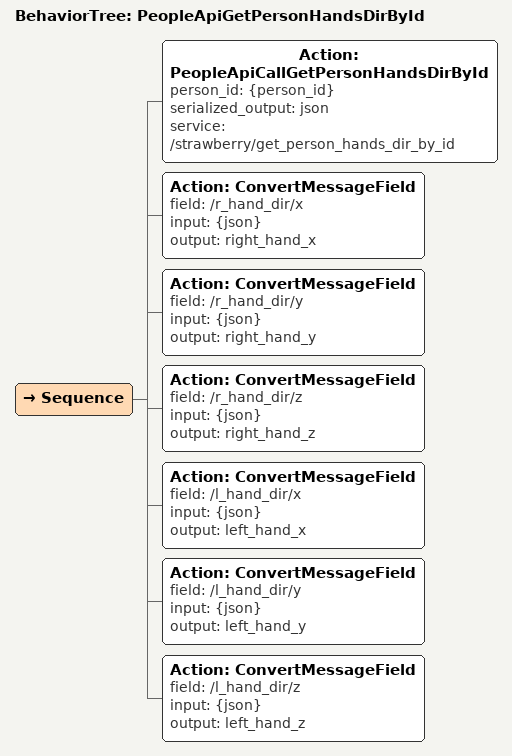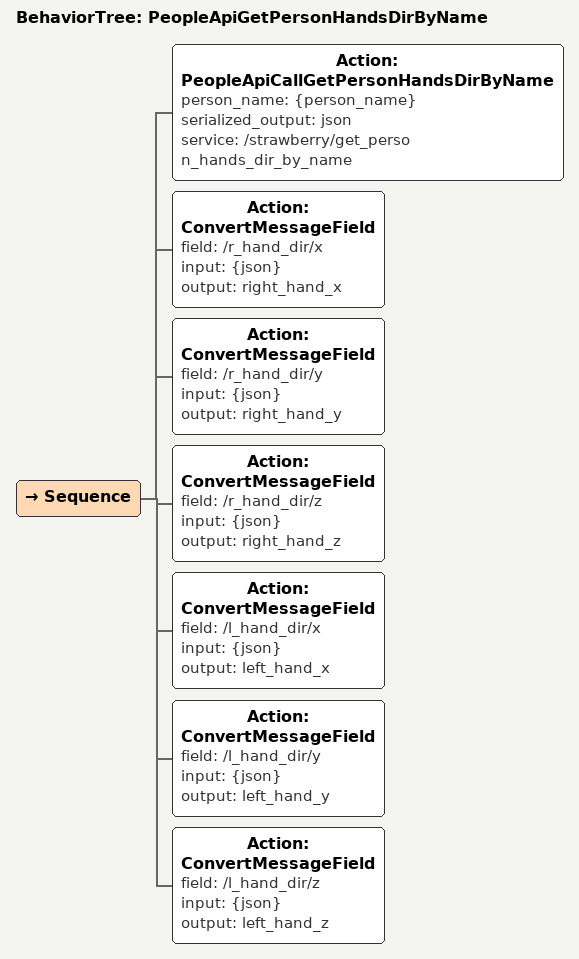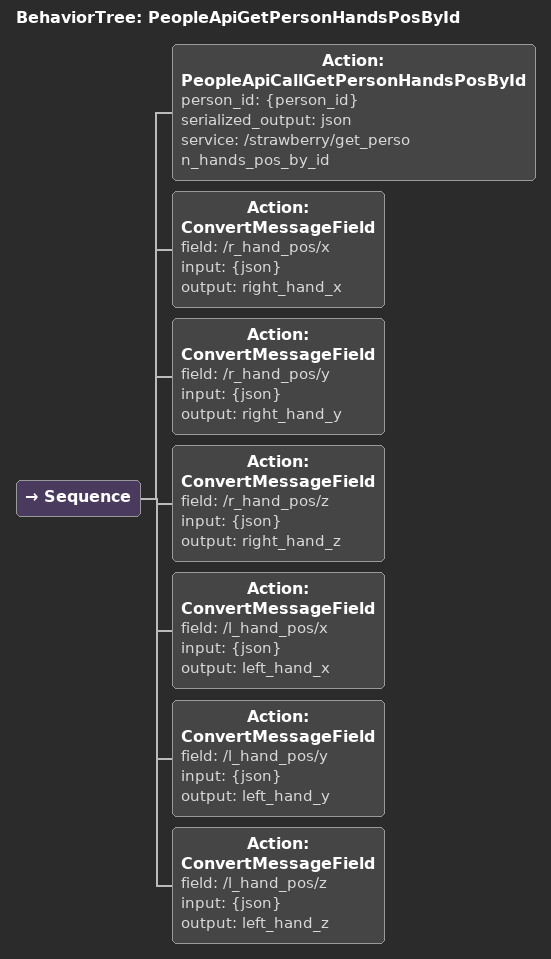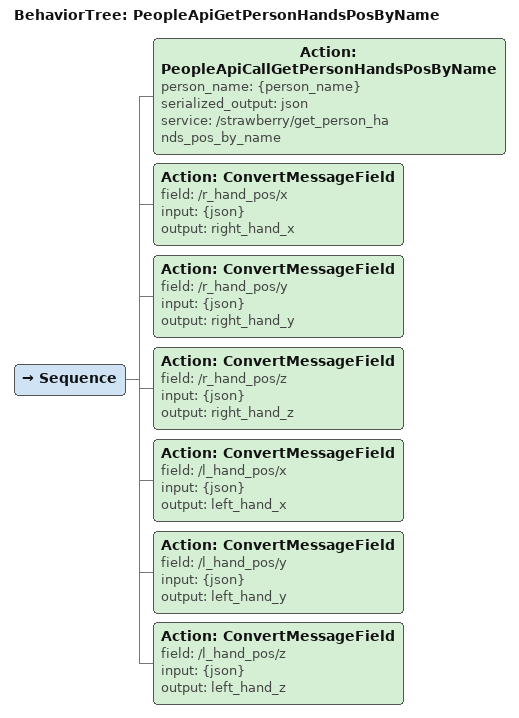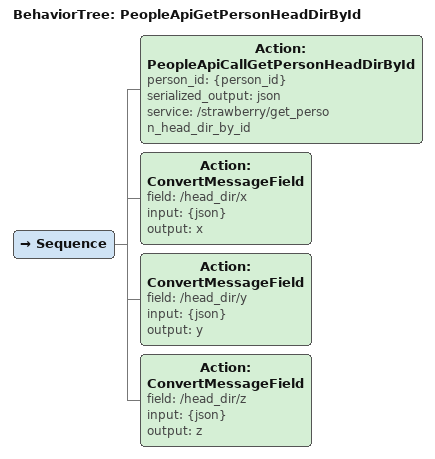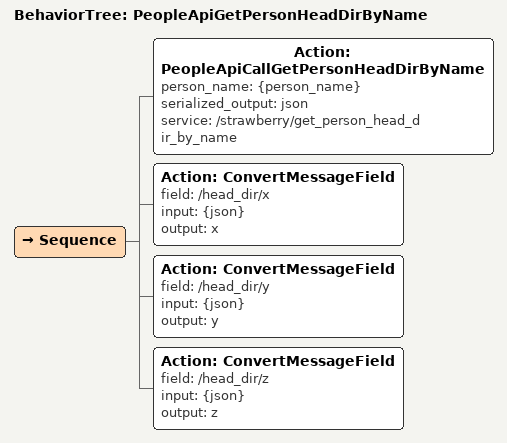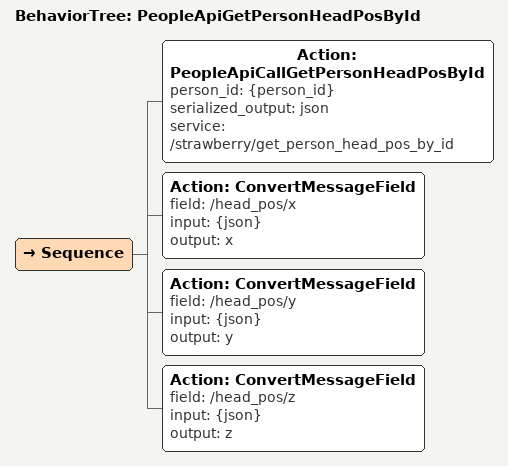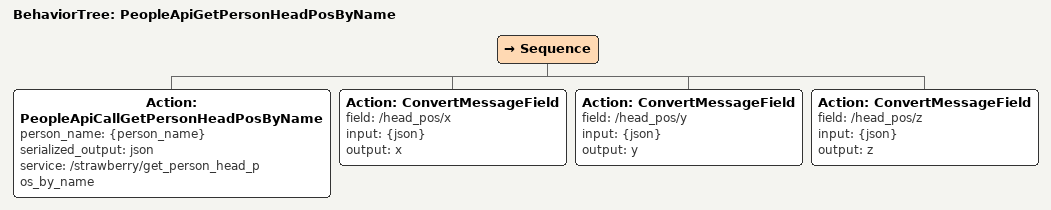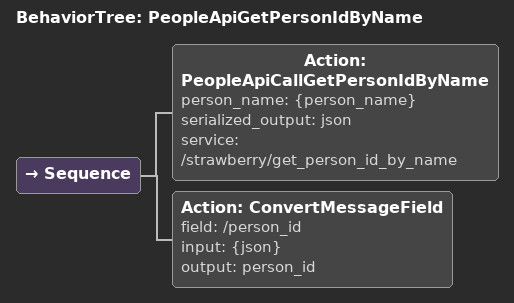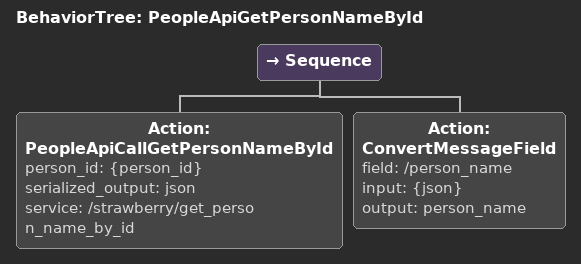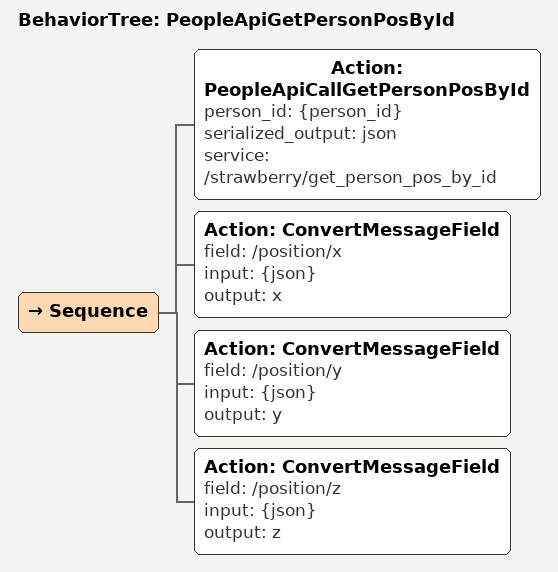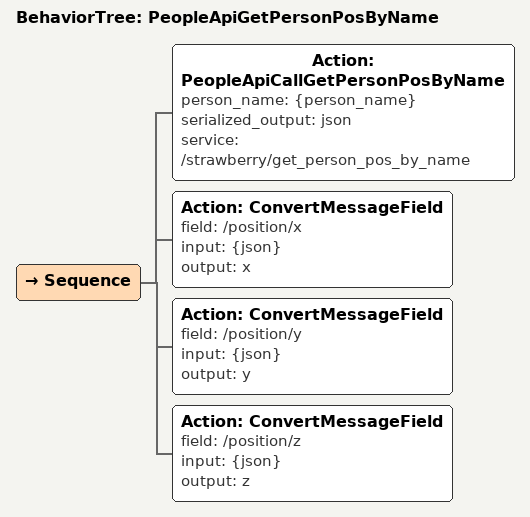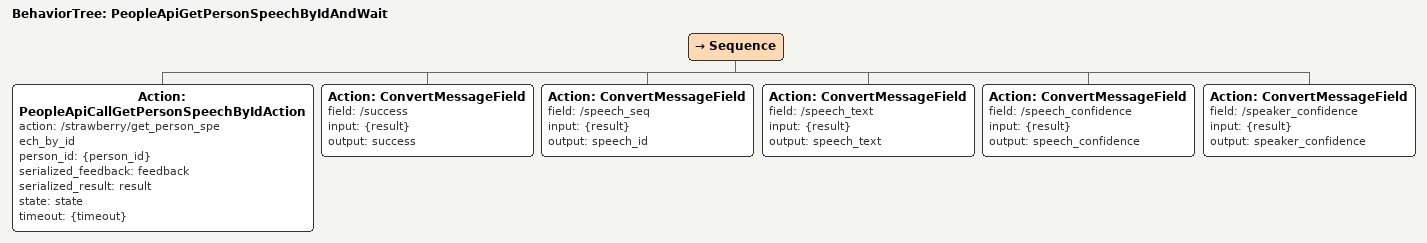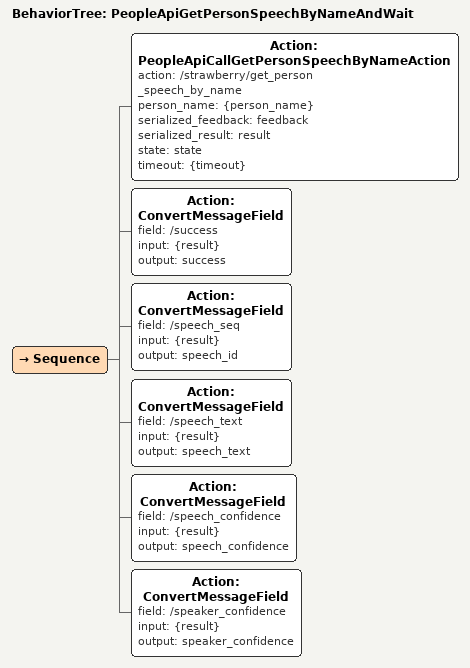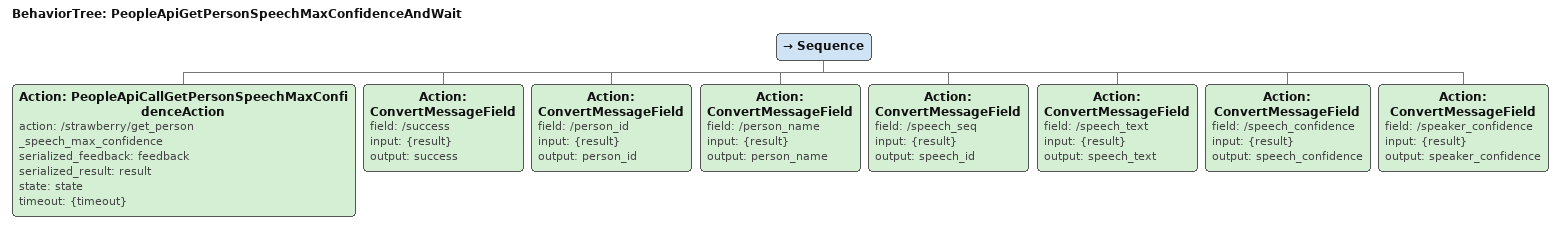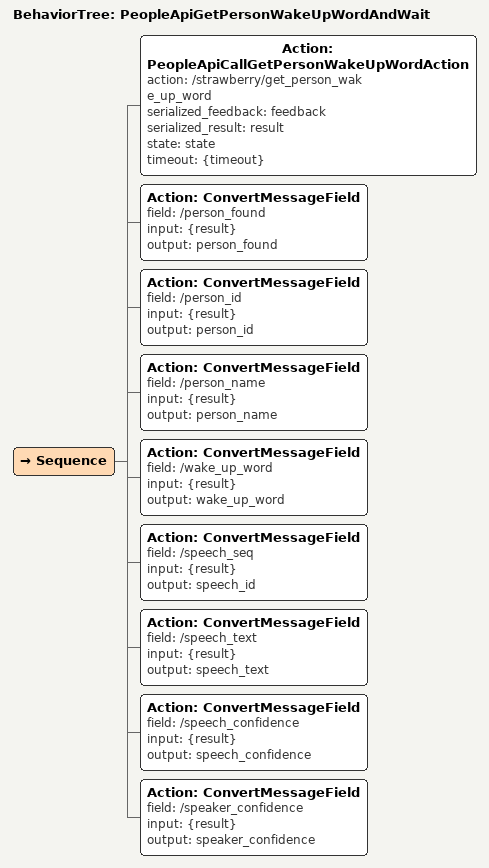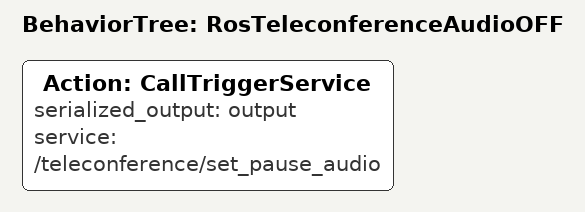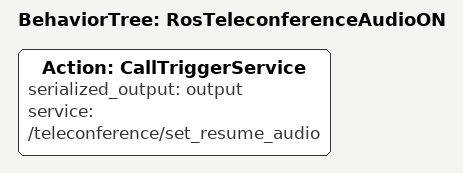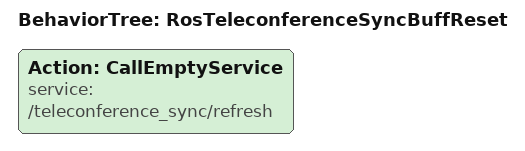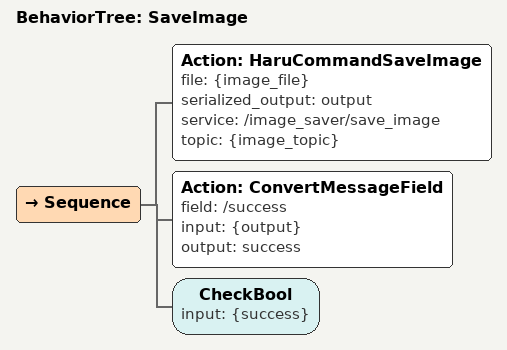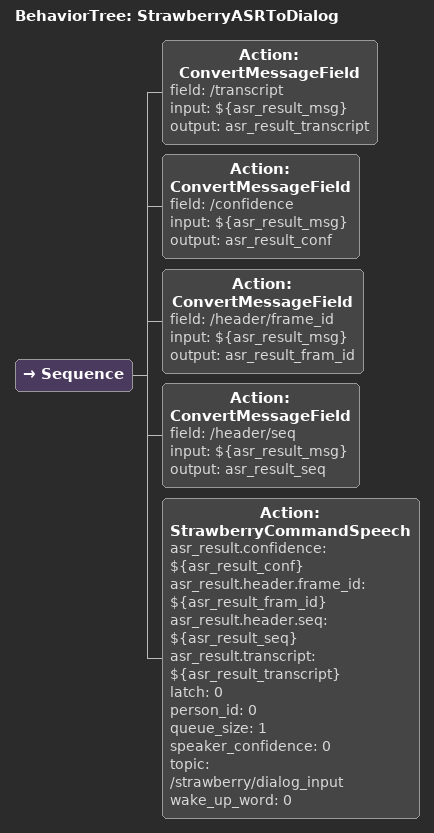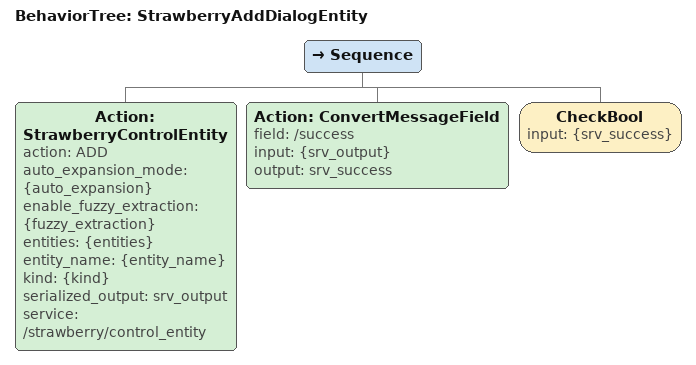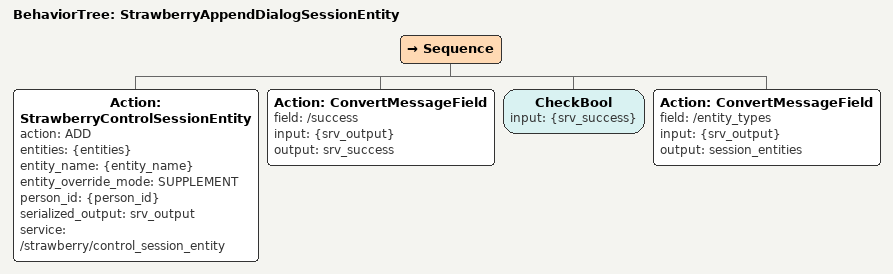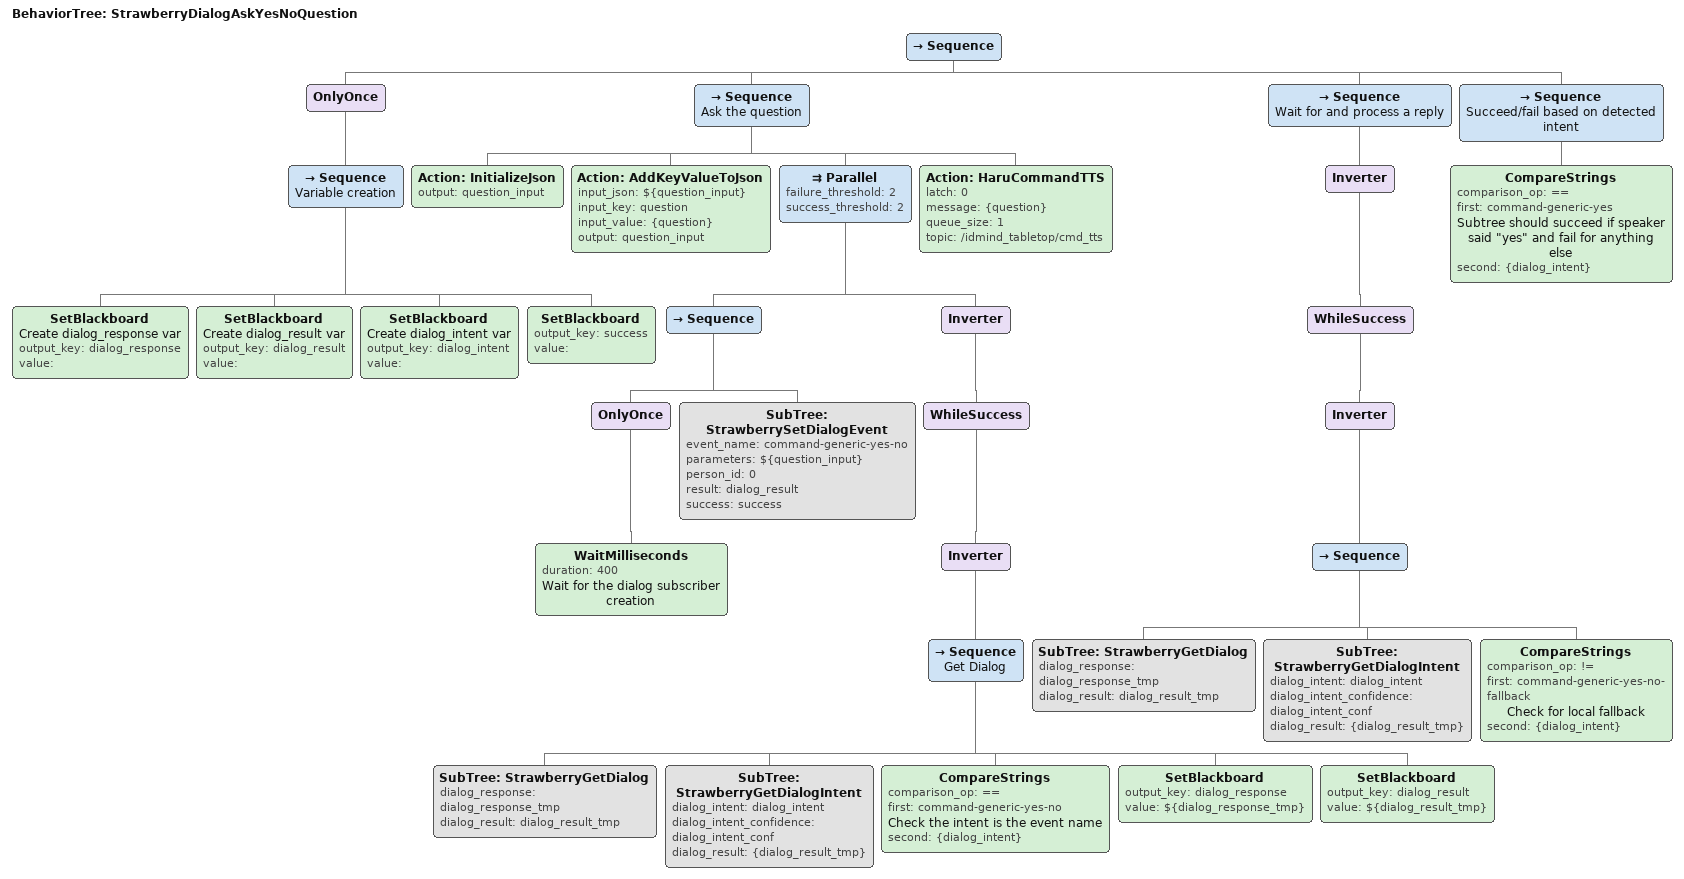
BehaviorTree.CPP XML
<BehaviorTree ID="PeopleApiGetPersonHandsDirById">
    <Sequence>
        <Action ID="PeopleApiCallGetPersonHandsDirById" person_id="{person_id}" serialized_output="json" service="/strawberry/get_person_hands_dir_by_id"/>
        <Action ID="ConvertMessageField" field="/r_hand_dir/x" input="{json}" output="right_hand_x"/>
        <Action ID="ConvertMessageField" field="/r_hand_dir/y" input="{json}" output="right_hand_y"/>
        <Action ID="ConvertMessageField" field="/r_hand_dir/z" input="{json}" output="right_hand_z"/>
        <Action ID="ConvertMessageField" field="/l_hand_dir/x" input="{json}" output="left_hand_x"/>
        <Action ID="ConvertMessageField" field="/l_hand_dir/y" input="{json}" output="left_hand_y"/>
        <Action ID="ConvertMessageField" field="/l_hand_dir/z" input="{json}" output="left_hand_z"/>
    </Sequence>
</BehaviorTree>

<BehaviorTree ID="PeopleApiGetPersonHandsDirByName">
    <Sequence>
        <Action ID="PeopleApiCallGetPersonHandsDirByName" person_name="{person_name}" serialized_output="json" service="/strawberry/get_person_hands_dir_by_name"/>
        <Action ID="ConvertMessageField" field="/r_hand_dir/x" input="{json}" output="right_hand_x"/>
        <Action ID="ConvertMessageField" field="/r_hand_dir/y" input="{json}" output="right_hand_y"/>
        <Action ID="ConvertMessageField" field="/r_hand_dir/z" input="{json}" output="right_hand_z"/>
        <Action ID="ConvertMessageField" field="/l_hand_dir/x" input="{json}" output="left_hand_x"/>
        <Action ID="ConvertMessageField" field="/l_hand_dir/y" input="{json}" output="left_hand_y"/>
        <Action ID="ConvertMessageField" field="/l_hand_dir/z" input="{json}" output="left_hand_z"/>
    </Sequence>
</BehaviorTree>

<BehaviorTree ID="PeopleApiGetPersonHandsPosById">
    <Sequence>
        <Action ID="PeopleApiCallGetPersonHandsPosById" person_id="{person_id}" serialized_output="json" service="/strawberry/get_person_hands_pos_by_id"/>
        <Action ID="ConvertMessageField" field="/r_hand_pos/x" input="{json}" output="right_hand_x"/>
        <Action ID="ConvertMessageField" field="/r_hand_pos/y" input="{json}" output="right_hand_y"/>
        <Action ID="ConvertMessageField" field="/r_hand_pos/z" input="{json}" output="right_hand_z"/>
        <Action ID="ConvertMessageField" field="/l_hand_pos/x" input="{json}" output="left_hand_x"/>
        <Action ID="ConvertMessageField" field="/l_hand_pos/y" input="{json}" output="left_hand_y"/>
        <Action ID="ConvertMessageField" field="/l_hand_pos/z" input="{json}" output="left_hand_z"/>
    </Sequence>
</BehaviorTree>

<BehaviorTree ID="PeopleApiGetPersonHandsPosByName">
    <Sequence>
        <Action ID="PeopleApiCallGetPersonHandsPosByName" person_name="{person_name}" serialized_output="json" service="/strawberry/get_person_hands_pos_by_name"/>
        <Action ID="ConvertMessageField" field="/r_hand_pos/x" input="{json}" output="right_hand_x"/>
        <Action ID="ConvertMessageField" field="/r_hand_pos/y" input="{json}" output="right_hand_y"/>
        <Action ID="ConvertMessageField" field="/r_hand_pos/z" input="{json}" output="right_hand_z"/>
        <Action ID="ConvertMessageField" field="/l_hand_pos/x" input="{json}" output="left_hand_x"/>
        <Action ID="ConvertMessageField" field="/l_hand_pos/y" input="{json}" output="left_hand_y"/>
        <Action ID="ConvertMessageField" field="/l_hand_pos/z" input="{json}" output="left_hand_z"/>
    </Sequence>
</BehaviorTree>

<BehaviorTree ID="PeopleApiGetPersonHeadDirById">
    <Sequence>
        <Action ID="PeopleApiCallGetPersonHeadDirById" person_id="{person_id}" serialized_output="json" service="/strawberry/get_person_head_dir_by_id"/>
        <Action ID="ConvertMessageField" field="/head_dir/x" input="{json}" output="x"/>
        <Action ID="ConvertMessageField" field="/head_dir/y" input="{json}" output="y"/>
        <Action ID="ConvertMessageField" field="/head_dir/z" input="{json}" output="z"/>
    </Sequence>
</BehaviorTree>

<BehaviorTree ID="PeopleApiGetPersonHeadDirByName">
    <Sequence>
        <Action ID="PeopleApiCallGetPersonHeadDirByName" person_name="{person_name}" serialized_output="json" service="/strawberry/get_person_head_dir_by_name"/>
        <Action ID="ConvertMessageField" field="/head_dir/x" input="{json}" output="x"/>
        <Action ID="ConvertMessageField" field="/head_dir/y" input="{json}" output="y"/>
        <Action ID="ConvertMessageField" field="/head_dir/z" input="{json}" output="z"/>
    </Sequence>
</BehaviorTree>

<BehaviorTree ID="PeopleApiGetPersonHeadPosById">
    <Sequence>
        <Action ID="PeopleApiCallGetPersonHeadPosById" person_id="{person_id}" serialized_output="json" service="/strawberry/get_person_head_pos_by_id"/>
        <Action ID="ConvertMessageField" field="/head_pos/x" input="{json}" output="x"/>
        <Action ID="ConvertMessageField" field="/head_pos/y" input="{json}" output="y"/>
        <Action ID="ConvertMessageField" field="/head_pos/z" input="{json}" output="z"/>
    </Sequence>
</BehaviorTree>

<BehaviorTree ID="PeopleApiGetPersonHeadPosByName">
    <Sequence>
        <Action ID="PeopleApiCallGetPersonHeadPosByName" person_name="{person_name}" serialized_output="json" service="/strawberry/get_person_head_pos_by_name"/>
        <Action ID="ConvertMessageField" field="/head_pos/x" input="{json}" output="x"/>
        <Action ID="ConvertMessageField" field="/head_pos/y" input="{json}" output="y"/>
        <Action ID="ConvertMessageField" field="/head_pos/z" input="{json}" output="z"/>
    </Sequence>
</BehaviorTree>

<BehaviorTree ID="PeopleApiGetPersonIdByName">
    <Sequence>
        <Action ID="PeopleApiCallGetPersonIdByName" person_name="{person_name}" serialized_output="json" service="/strawberry/get_person_id_by_name"/>
        <Action ID="ConvertMessageField" field="/person_id" input="{json}" output="person_id"/>
    </Sequence>
</BehaviorTree>

<BehaviorTree ID="PeopleApiGetPersonNameById">
    <Sequence>
        <Action ID="PeopleApiCallGetPersonNameById" person_id="{person_id}" serialized_output="json" service="/strawberry/get_person_name_by_id"/>
        <Action ID="ConvertMessageField" field="/person_name" input="{json}" output="person_name"/>
    </Sequence>
</BehaviorTree>

<BehaviorTree ID="PeopleApiGetPersonPosById">
    <Sequence>
        <Action ID="PeopleApiCallGetPersonPosById" person_id="{person_id}" serialized_output="json" service="/strawberry/get_person_pos_by_id"/>
        <Action ID="ConvertMessageField" field="/position/x" input="{json}" output="x"/>
        <Action ID="ConvertMessageField" field="/position/y" input="{json}" output="y"/>
        <Action ID="ConvertMessageField" field="/position/z" input="{json}" output="z"/>
    </Sequence>
</BehaviorTree>

<BehaviorTree ID="PeopleApiGetPersonPosByName">
    <Sequence>
        <Action ID="PeopleApiCallGetPersonPosByName" person_name="{person_name}" serialized_output="json" service="/strawberry/get_person_pos_by_name"/>
        <Action ID="ConvertMessageField" field="/position/x" input="{json}" output="x"/>
        <Action ID="ConvertMessageField" field="/position/y" input="{json}" output="y"/>
        <Action ID="ConvertMessageField" field="/position/z" input="{json}" output="z"/>
    </Sequence>
</BehaviorTree>

<BehaviorTree ID="PeopleApiGetPersonSpeechByIdAndWait">
    <Sequence>
        <Action ID="PeopleApiCallGetPersonSpeechByIdAction" action="/strawberry/get_person_speech_by_id" person_id="{person_id}" serialized_feedback="feedback" serialized_result="result" state="state" timeout="{timeout}"/>
        <Action ID="ConvertMessageField" field="/success" input="{result}" output="success"/>
        <Action ID="ConvertMessageField" field="/speech_seq" input="{result}" output="speech_id"/>
        <Action ID="ConvertMessageField" field="/speech_text" input="{result}" output="speech_text"/>
        <Action ID="ConvertMessageField" field="/speech_confidence" input="{result}" output="speech_confidence"/>
        <Action ID="ConvertMessageField" field="/speaker_confidence" input="{result}" output="speaker_confidence"/>
    </Sequence>
</BehaviorTree>

<BehaviorTree ID="PeopleApiGetPersonSpeechByNameAndWait">
    <Sequence>
        <Action ID="PeopleApiCallGetPersonSpeechByNameAction" action="/strawberry/get_person_speech_by_name" person_name="{person_name}" serialized_feedback="feedback" serialized_result="result" state="state" timeout="{timeout}"/>
        <Action ID="ConvertMessageField" field="/success" input="{result}" output="success"/>
        <Action ID="ConvertMessageField" field="/speech_seq" input="{result}" output="speech_id"/>
        <Action ID="ConvertMessageField" field="/speech_text" input="{result}" output="speech_text"/>
        <Action ID="ConvertMessageField" field="/speech_confidence" input="{result}" output="speech_confidence"/>
        <Action ID="ConvertMessageField" field="/speaker_confidence" input="{result}" output="speaker_confidence"/>
    </Sequence>
</BehaviorTree>

<BehaviorTree ID="PeopleApiGetPersonSpeechMaxConfidenceAndWait">
    <Sequence>
        <Action ID="PeopleApiCallGetPersonSpeechMaxConfidenceAction" action="/strawberry/get_person_speech_max_confidence" serialized_feedback="feedback" serialized_result="result" state="state" timeout="{timeout}"/>
        <Action ID="ConvertMessageField" field="/success" input="{result}" output="success"/>
        <Action ID="ConvertMessageField" field="/person_id" input="{result}" output="person_id"/>
        <Action ID="ConvertMessageField" field="/person_name" input="{result}" output="person_name"/>
        <Action ID="ConvertMessageField" field="/speech_seq" input="{result}" output="speech_id"/>
        <Action ID="ConvertMessageField" field="/speech_text" input="{result}" output="speech_text"/>
        <Action ID="ConvertMessageField" field="/speech_confidence" input="{result}" output="speech_confidence"/>
        <Action ID="ConvertMessageField" field="/speaker_confidence" input="{result}" output="speaker_confidence"/>
    </Sequence>
</BehaviorTree>

<BehaviorTree ID="PeopleApiGetPersonWakeUpWordAndWait">
    <Sequence>
        <Action ID="PeopleApiCallGetPersonWakeUpWordAction" action="/strawberry/get_person_wake_up_word" serialized_feedback="feedback" serialized_result="result" state="state" timeout="{timeout}"/>
        <Action ID="ConvertMessageField" field="/person_found" input="{result}" output="person_found"/>
        <Action ID="ConvertMessageField" field="/person_id" input="{result}" output="person_id"/>
        <Action ID="ConvertMessageField" field="/person_name" input="{result}" output="person_name"/>
        <Action ID="ConvertMessageField" field="/wake_up_word" input="{result}" output="wake_up_word"/>
        <Action ID="ConvertMessageField" field="/speech_seq" input="{result}" output="speech_id"/>
        <Action ID="ConvertMessageField" field="/speech_text" input="{result}" output="speech_text"/>
        <Action ID="ConvertMessageField" field="/speech_confidence" input="{result}" output="speech_confidence"/>
        <Action ID="ConvertMessageField" field="/speaker_confidence" input="{result}" output="speaker_confidence"/>
    </Sequence>
</BehaviorTree>

<BehaviorTree ID="RosTeleconferenceAudioOFF">
    <Action ID="CallTriggerService" serialized_output="output" service="/teleconference/set_pause_audio"/>
</BehaviorTree>

<BehaviorTree ID="RosTeleconferenceAudioON">
    <Action ID="CallTriggerService" serialized_output="output" service="/teleconference/set_resume_audio"/>
</BehaviorTree>

<BehaviorTree ID="RosTeleconferenceSyncBuffReset">
    <Action ID="CallEmptyService" service="/teleconference_sync/refresh"/>
</BehaviorTree>

<BehaviorTree ID="SaveImage">
    <Sequence>
        <Action ID="HaruCommandSaveImage" file="{image_file}" serialized_output="output" service="/image_saver/save_image" topic="{image_topic}"/>
        <Action ID="ConvertMessageField" field="/success" input="{output}" output="success"/>
        <CheckBool input="{success}"/>
    </Sequence>
</BehaviorTree>

<BehaviorTree ID="StrawberryASRToDialog">
    <Sequence>
        <Action ID="ConvertMessageField" field="/transcript" input="${asr_result_msg}" output="asr_result_transcript"/>
        <Action ID="ConvertMessageField" field="/confidence" input="${asr_result_msg}" output="asr_result_conf"/>
        <Action ID="ConvertMessageField" field="/header/frame_id" input="${asr_result_msg}" output="asr_result_fram_id"/>
        <Action ID="ConvertMessageField" field="/header/seq" input="${asr_result_msg}" output="asr_result_seq"/>
        <Action ID="StrawberryCommandSpeech" asr_result.confidence="${asr_result_conf}" asr_result.header.frame_id="${asr_result_fram_id}" asr_result.header.seq="${asr_result_seq}" asr_result.transcript="${asr_result_transcript}" latch="0" person_id="0" queue_size="1" speaker_confidence="0" topic="/strawberry/dialog_input" wake_up_word="0"/>
    </Sequence>
</BehaviorTree>

<BehaviorTree ID="StrawberryAddDialogEntity">
    <Sequence>
        <Action ID="StrawberryControlEntity" action="ADD" auto_expansion_mode="{auto_expansion}" enable_fuzzy_extraction="{fuzzy_extraction}" entities="{entities}" entity_name="{entity_name}" kind="{kind}" serialized_output="srv_output" service="/strawberry/control_entity"/>
        <Action ID="ConvertMessageField" field="/success" input="{srv_output}" output="srv_success"/>
        <CheckBool input="{srv_success}"/>
    </Sequence>
</BehaviorTree>

<BehaviorTree ID="StrawberryAppendDialogSessionEntity">
    <Sequence>
        <Action ID="StrawberryControlSessionEntity" action="ADD" entities="{entities}" entity_name="{entity_name}" entity_override_mode="SUPPLEMENT" person_id="{person_id}" serialized_output="srv_output" service="/strawberry/control_session_entity"/>
        <Action ID="ConvertMessageField" field="/success" input="{srv_output}" output="srv_success"/>
        <CheckBool input="{srv_success}"/>
        <Action ID="ConvertMessageField" field="/entity_types" input="{srv_output}" output="session_entities"/>
    </Sequence>
</BehaviorTree>

<BehaviorTree ID="StrawberryDialogAskYesNoQuestion">
    <Sequence>
        <OnlyOnce>
            <Sequence name="Variable creation">
                <SetBlackboard name="Create dialog_response var" output_key="dialog_response" value=""/>
                <SetBlackboard name="Create dialog_result var" output_key="dialog_result" value=""/>
                <SetBlackboard name="Create dialog_intent var" output_key="dialog_intent" value=""/>
                <SetBlackboard output_key="success" value=""/>
            </Sequence>
        </OnlyOnce>
        <Sequence name="Ask the question">
            <Action ID="InitializeJson" output="question_input"/>
            <Action ID="AddKeyValueToJson" input_json="${question_input}" input_key="question" input_value="{question}" output="question_input"/>
            <Parallel failure_threshold="2" success_threshold="2">
                <Sequence>
                    <OnlyOnce>
                        <WaitMilliseconds duration="400" name="Wait for the dialog subscriber creation"/>
                    </OnlyOnce>
                    <SubTree ID="StrawberrySetDialogEvent" event_name="command-generic-yes-no" parameters="${question_input}" person_id="0" result="dialog_result" success="success"/>
                </Sequence>
                <Inverter>
                    <WhileSuccess>
                        <Inverter>
                            <Sequence name="Get Dialog">
                                <SubTree ID="StrawberryGetDialog" dialog_response="dialog_response_tmp" dialog_result="dialog_result_tmp"/>
                                <SubTree ID="StrawberryGetDialogIntent" dialog_intent="dialog_intent" dialog_intent_confidence="dialog_intent_conf" dialog_result="{dialog_result_tmp}"/>
                                <CompareStrings comparison_op="==" first="command-generic-yes-no" name="Check the intent is the event name" second="{dialog_intent}"/>
                                <SetBlackboard output_key="dialog_response" value="${dialog_response_tmp}"/>
                                <SetBlackboard output_key="dialog_result" value="${dialog_result_tmp}"/>
                            </Sequence>
                        </Inverter>
                    </WhileSuccess>
                </Inverter>
            </Parallel>
            <Action ID="HaruCommandTTS" latch="0" message="{question}" queue_size="1" topic="/idmind_tabletop/cmd_tts"/>
        </Sequence>
        <Sequence name="Wait for and process a reply">
            <Inverter>
                <WhileSuccess>
                    <Inverter>
                        <Sequence>
                            <SubTree ID="StrawberryGetDialog" dialog_response="dialog_response_tmp" dialog_result="dialog_result_tmp"/>
                            <SubTree ID="StrawberryGetDialogIntent" dialog_intent="dialog_intent" dialog_intent_confidence="dialog_intent_conf" dialog_result="{dialog_result_tmp}"/>
                            <CompareStrings comparison_op="!=" first="command-generic-yes-no-fallback" name="Check for local fallback" second="{dialog_intent}"/>
                        </Sequence>
                    </Inverter>
                </WhileSuccess>
            </Inverter>
        </Sequence>
        <Sequence name="Succeed/fail based on detected intent">
            <CompareStrings comparison_op="==" first="command-generic-yes" name="Subtree should succeed if speaker said &quot;yes&quot; and fail for anything else" second="{dialog_intent}"/>
        </Sequence>
    </Sequence>
</BehaviorTree>
